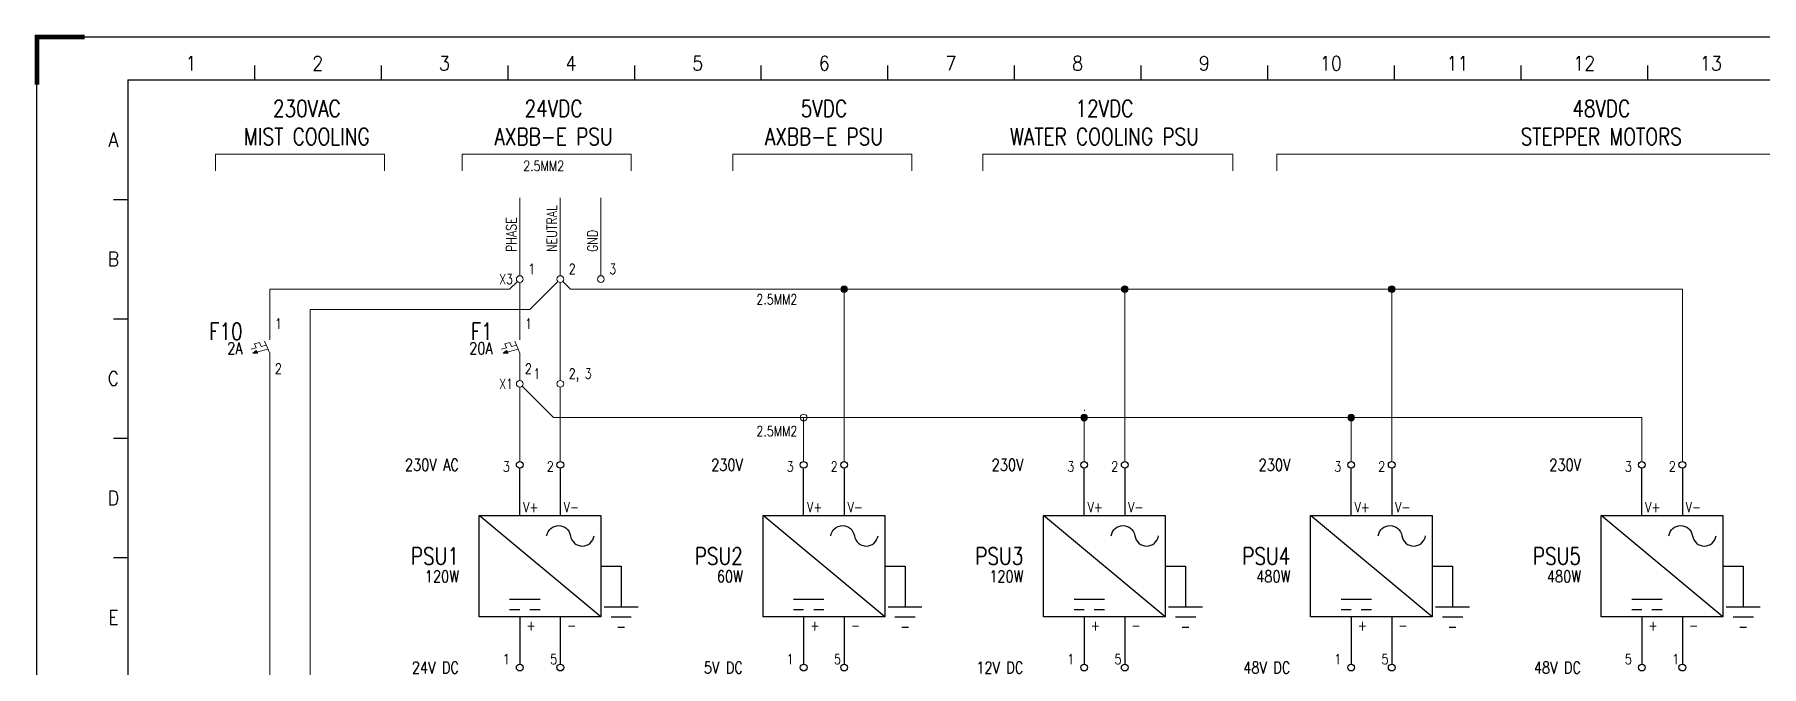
# Model space of a CAD drawing. Header units: millimetres. Extents: x -28 to 759, y -49 to 508.
# Drawn here: x -28 to 483, y 321 to 508 of the extents above; entities that cross this region are included whole.
import ezdxf
from ezdxf.enums import TextEntityAlignment as Align

# ---------------------------------------------------------------- set-up
doc = ezdxf.new("R2010")
doc.units = ezdxf.units.MM
doc.linetypes.add('ACAD_ISO03W100', pattern=[30, 12, -18])
doc.linetypes.add('HIDDEN', pattern=[9.525, 6.35, -3.175])
for name, color, linetype in [('BORDER', 7, 'Continuous'), ('Cable Type & Size', 2, 'Continuous'), ('Devices', 3, 'Continuous'), ('Layer1', 3, 'Continuous'), ('Layer3', 3, 'Continuous'), ('Layer6', 6, 'Continuous'), ('Text', 4, 'Continuous')]:
    doc.layers.add(name, color=color, linetype=linetype)
doc.layers.add('Layer2', color=4, linetype='Continuous', lineweight=20)
doc.styles.add('ROMANS', font='romans.shx', dxfattribs={"width": 0.9, "height": 3})
doc.styles.add('S30', font='romans', dxfattribs={"width": 0.8, "height": 3})
doc.styles.add('S35', font='romans.shx', dxfattribs={"width": 0.8, "height": 3.5})
doc.styles.add('S50', font='romans', dxfattribs={"width": 0.8, "height": 5})
doc.styles.add('SIMPLEX', font='SIMPLEX.shx', dxfattribs={"width": 0.8, "height": 1.5})
pattern_1 = [(0, (0, 0), (0, 6.985), [5.08, -1.905]), (90, (0, 0), (-6.985, 4e-16), [5.08, -1.905])]

# ---------------------------------------------------------------- blocks, each defined once
blk = doc.blocks.new('PBA BLOCK 2')
at = {"layer": 'BORDER', "color": 4, "linetype": 'Continuous'}
for p, q in [((7, 561.76), (791.85, 561.76)), ((7, 6), (7, 561.76)), ((33.87, 549.03), (783.36, 549.03)), ((33.87, 549.03), (33.87, 14.48))]:
    blk.add_line(p, q, dxfattribs=at)
at = {"layer": 'BORDER', "color": 9, "linetype": 'Continuous'}
for p, q in [((71.34, 553.27), (71.34, 549.03)), ((108.82, 553.27), (108.82, 549.03)), ((146.29, 553.27), (146.29, 549.03)), ((183.77, 553.27), (183.77, 549.03)), ((221.24, 553.27), (221.24, 549.03)), ((258.72, 553.27), (258.72, 549.03)), ((296.19, 553.27), (296.19, 549.03)), ((333.67, 553.27), (333.67, 549.03)), ((371.14, 553.27), (371.14, 549.03)), ((408.62, 553.27), (408.62, 549.03)), ((446.09, 553.27), (446.09, 549.03)), ((483.57, 553.27), (483.57, 549.03)), ((29.63, 513.68), (33.87, 513.68)), ((29.63, 478.32), (33.87, 478.32)), ((29.63, 442.97), (33.87, 442.97)), ((29.63, 407.62), (33.87, 407.62))]:
    blk.add_line(p, q, dxfattribs=at)
at = {"layer": 'BORDER', "color": 9, "linetype": 'Continuous', "const_width": 1.41}
blk.add_lwpolyline([(7, 547.62), (7, 561.76), (21.14, 561.76)], dxfattribs=at)
at = {"linetype": 'HIDDEN', "width": 0.8}
for tag, height, style, p in [('ISSUE_1', 3, 'S30', (40.69, 45.57)), ('BY_1', 3, 'S30', (236.69, 45.57)), ('CHD_1', 3, 'S30', (262.69, 45.57)), ('COMPANY_1', 3, 'S30', (295.69, 45.57)), ('PROJECT_1', 3, 'S30', (338.69, 45.57)), ('APPD_1', 3, 'S30', (370.69, 45.57)), ('DATE_1', 3, 'S30', (391.69, 45.57)), ('TITLE', 5, 'S50', (555.69, 48.22)), ('ISSUE_2', 3, 'S30', (41.03, 39.92)), ('BY_2', 3, 'S30', (236.69, 39.87)), ('CHD_2', 3, 'S30', (262.69, 39.87)), ('COMPANY_2', 3, 'S30', (295.69, 39.87)), ('PROJECT_2', 3, 'S30', (338.69, 39.87)), ('APPD_2', 3, 'S30', (370.69, 39.87)), ('DATE_2', 3, 'S30', (391.69, 39.87)), ('ISSUE_3', 3, 'S30', (41.03, 34.22)), ('BY_3', 3, 'S30', (236.69, 34.21)), ('CHD_3', 3, 'S30', (262.69, 34.21)), ('COMPANY_3', 3, 'S30', (295.69, 34.21)), ('PROJECT_3', 3, 'S30', (338.69, 34.21)), ('APPD_3', 3, 'S30', (370.69, 34.21)), ('DATE_3', 3, 'S30', (391.69, 34.21)), ('ISSUE_4', 3, 'S30', (41.03, 28.52)), ('BY_4', 3, 'S30', (236.69, 28.55)), ('CHD_4', 3, 'S30', (262.69, 28.55)), ('COMPANY_4', 3, 'S30', (295.69, 28.55)), ('PROJECT_4', 3, 'S30', (338.69, 28.55)), ('APPD_4', 3, 'S30', (370.69, 28.55)), ('DATE_4', 3, 'S30', (391.69, 28.55)), ('ISSUE_5', 3, 'S30', (41.03, 22.82)), ('BY_5', 3, 'S30', (236.69, 22.89)), ('CHD_5', 3, 'S30', (262.69, 22.89)), ('COMPANY_5', 3, 'S30', (295.69, 22.89)), ('PROJECT_5', 3, 'S30', (338.69, 22.89)), ('APPD_5', 3, 'S30', (370.69, 22.89)), ('DATE_5', 3, 'S30', (391.69, 22.89)), ('ISSUE_6', 3, 'S30', (41.03, 17.12)), ('BY_6', 3, 'S30', (236.69, 17.23)), ('CHD_6', 3, 'S30', (262.69, 17.23)), ('COMPANY_6', 3, 'S30', (295.69, 17.23)), ('PROJECT_6', 3, 'S30', (338.69, 17.23)), ('APPD_6', 3, 'S30', (370.69, 17.23)), ('DATE_6', 3, 'S30', (391.69, 17.23))]:
    blk.add_attdef(tag, text='', height=height, dxfattribs=dict(at, style=style)).set_placement(p, align=Align.MIDDLE_CENTER)
at = {"linetype": 'HIDDEN', "style": 'S30', "width": 0.8}
for tag, p in [('AMMENDMENT_1', (49.69, 45.57)), ('AMMENDMENT_2', (49.69, 39.87)), ('AMMENDMENT_3', (49.69, 34.26)), ('AMMENDMENT_4', (49.69, 28.6)), ('AMMENDMENT_5', (49.69, 22.95)), ('AMMENDMENT_6', (49.69, 17.29))]:
    blk.add_attdef(tag, text='', height=3, dxfattribs=at).set_placement(p, align=Align.MIDDLE_LEFT)
at = {"linetype": 'HIDDEN', "style": 'S35', "width": 0.8}
for tag, p in [('JOB_NO.', (681, 45.83)), ('DRAWING_NUMBER', (681, 36.83)), ('MANUFACTURER', (681, 28.83))]:
    blk.add_attdef(tag, text='', height=3.5, dxfattribs=at).set_placement(p, align=Align.BOTTOM_LEFT)
for tag, p in [('SUBTITLE_1', (555.69, 37.22)), ('SUBTITLE_2', (555.69, 30.22)), ('SUBTITLE_3', (555.69, 23.22))]:
    blk.add_attdef(tag, text='', height=3.5, dxfattribs=at).set_placement(p, align=Align.MIDDLE)
at = {"linetype": 'HIDDEN', "style": 'S50', "width": 0.8}
blk.add_attdef('01', (774.69, 19.22), '', height=5, dxfattribs=at)
at = {"layer": 'BORDER', "color": 9, "linetype": 'Continuous', "style": 'ROMANS', "width": 0.9}
for s, height, p in [('1', 4.24, (52.61, 551.86)), ('2', 4.24, (90.08, 551.86)), ('3', 4.24, (127.56, 551.86)), ('4', 4.24, (165.03, 551.86)), ('5', 4.24, (202.51, 551.86)), ('6', 4.24, (239.98, 551.86)), ('7', 4.24, (277.45, 551.86)), ('8', 4.24, (314.93, 551.86)), ('9', 4.24, (352.4, 551.86)), ('10', 4.242, (389.88, 551.86)), ('11', 4.242, (427.35, 551.86)), ('12', 4.242, (464.83, 551.86)), ('13', 4.242, (502.3, 551.86))]:
    blk.add_text(s, height=height, dxfattribs=at).set_placement(p, align=Align.CENTER)
for s, p in [('A', (29.63, 531.35)), ('B', (29.63, 496)), ('C', (29.63, 460.65)), ('D', (29.63, 425.29)), ('E', (29.63, 389.94))]:
    blk.add_text(s, height=4.24, dxfattribs=at).set_placement(p, align=Align.MIDDLE)
blk = doc.blocks.new('*U22')
at = {"layer": 'Devices', "linetype": 'Continuous'}
for p, q in [((0, -15), (0, -1)), ((12, -1), (12, -15)), ((24, -45), (-12, -15)), ((24, -30), (30, -30)), ((30, -30), (30, -42)), ((6, -39.87), (-3, -39.87)), ((0, -42.87), (-3, -42.87)), ((0, -45), (0, -59)), ((6, -42.87), (3, -42.87)), ((12, -45), (12, -59)), ((25, -42), (35, -42)), ((27, -45), (33, -45)), ((29, -48), (31, -48))]:
    blk.add_line(p, q, dxfattribs=at)
blk.add_lwpolyline([(-12, -15), (24, -15), (24, -45), (-12, -45)], close=True, dxfattribs=at)
at = {"layer": 'Devices'}
blk.add_lwpolyline([(8, -21, -0.867295), (15, -21, 0.867295), (22, -21, -0.477072)], format="xyb", dxfattribs=at)
at = {"layer": 'Devices', "linetype": 'Continuous'}
for centre in [(0, 0), (12, 0), (0, -60), (12, -60)]:
    blk.add_circle(centre, 1, dxfattribs=at)
at = {"style": 'SIMPLEX', "width": 0.8}
for tag, p in [('3', (-5, -2)), ('2', (8, -2)), ('V+', (1, -14)), ('V-', (13, -14)), ('+', (2, -49)), ('-', (14, -49)), ('5', (-5, -59)), ('1', (9, -59))]:
    blk.add_attdef(tag, p, '', height=3, dxfattribs=at)
at = {"layer": 'Text', "linetype": 'Continuous', "style": 'SIMPLEX', "width": 0.8}
for tag, height, p in [('INPUT', 3.5, (-18, 0)), ('NAME', 5, (-18, -27)), ('POWER', 3.5, (-18, -33)), ('OUTPUT', 3.5, (-18, -60))]:
    blk.add_attdef(tag, text='', height=height, dxfattribs=at).set_placement(p, align=Align.MIDDLE_RIGHT)
blk = doc.blocks.new('*U5')
at = {"layer": 'Layer2'}
blk.add_line((0, -2), (0, 0), dxfattribs=at)
for points in [[(-0.99, -3.57), (-2.48, -3.97), (-2.98, -2.78), (-4.46, -3.17), (-3.97, -4.36), (-5.45, -4.76)], [(-0.5, -4.76), (-4.96, -5.95), (-3.97, -5.16), (-3.47, -5.95), (-4.96, -5.95)], [(-1.49, -2.38), (0, -5.95), (0, -7.14), (0, -8)], [(-4.46, -5.55), (-3.97, -5.55), (-3.97, -5.95)]]:
    blk.add_lwpolyline(points, dxfattribs=at)
at = {"linetype": 'ACAD_ISO03W100', "style": 'SIMPLEX', "width": 0.8}
for tag, height, p in [('NAME', 5, (-8, 0.5)), ('RATING', 3.5, (-8, -4.5))]:
    blk.add_attdef(tag, text='', height=height, dxfattribs=at).set_placement(p, align=Align.MIDDLE_RIGHT)
at = {"layer": 'Layer1', "style": 'SIMPLEX', "width": 0.8}
for s, p in [('1', (1.53, 1.29)), ('2', (1.53, -12.03))]:
    blk.add_text(s, height=3, dxfattribs=at).set_placement(p)
blk = doc.blocks.new('Link')
at = {"layer": 'Layer2'}
blk.add_circle((0, 0), 1, dxfattribs=at)
blk = doc.blocks.new('Dot')
h = blk.add_hatch()
h.set_pattern_fill('ANGLE', color=256)
h.set_pattern_definition(pattern_1)
edge = h.paths.add_edge_path()
edge.add_arc((0, 0), 1, 0, 360)
h = blk.add_hatch()
h.set_pattern_fill('ANGLE', color=256)
h.set_pattern_definition(pattern_1)
edge = h.paths.add_edge_path()
edge.add_arc((0, 0), 1, 0, 360)
h = blk.add_hatch(color=256)
h.dxf.hatch_style = 1
edge = h.paths.add_edge_path()
edge.add_arc((0, 0), 1, 0, 360)
at = {"layer": 'Layer2'}
h = blk.add_hatch(dxfattribs=at)
h.set_pattern_fill('ANGLE', color=256)
h.set_pattern_definition([(0, (-143, -446), (0, 6.985), [5.08, -1.905]), (90, (-143, -446), (-6.985, 4e-16), [5.08, -1.905])])
edge = h.paths.add_edge_path()
edge.add_arc((0, 0), 1, 0, 360)
edge = h.paths.add_edge_path()
edge.add_arc((-12, -35), 1, 0, 360)
blk.add_blockref('Link', (0, 0), dxfattribs=at)
blk = doc.blocks.new('Terminal Block')
at = {"layer": 'Layer2'}
blk.add_circle((0, 0), 1, dxfattribs=at)
at = {"style": 'SIMPLEX', "width": 0.8}
blk.add_attdef('NAME', text='', height=3, dxfattribs=at).set_placement((-2, 0), align=Align.MIDDLE_RIGHT)
blk.add_attdef('TERMINAL', text='', height=3, dxfattribs=at).set_placement((2.5, 3), align=Align.MIDDLE_LEFT)
blk = doc.blocks.new('MCB 1PH')
at = {"layer": 'Layer2'}
blk.add_line((0, -2), (0, 0), dxfattribs=at)
for points in [[(-0.99, -3.57), (-2.48, -3.97), (-2.98, -2.78), (-4.46, -3.17), (-3.97, -4.36), (-5.45, -4.76)], [(-0.5, -4.76), (-4.96, -5.95), (-3.97, -5.16), (-3.47, -5.95), (-4.96, -5.95)], [(-1.49, -2.38), (0, -5.95), (0, -7.14), (0, -8)], [(-4.46, -5.55), (-3.97, -5.55), (-3.97, -5.95)]]:
    blk.add_lwpolyline(points, dxfattribs=at)
at = {"linetype": 'ACAD_ISO03W100', "style": 'SIMPLEX', "width": 0.8}
for tag, height, p in [('NAME', 5, (-8, 0.5)), ('RATING', 3.5, (-8, -4.5))]:
    blk.add_attdef(tag, text='', height=height, dxfattribs=at).set_placement(p, align=Align.MIDDLE_RIGHT)
at = {"layer": 'Layer1', "style": 'SIMPLEX', "width": 0.8}
for s, p in [('1', (1.53, 1.29)), ('2', (1.53, -12.03))]:
    blk.add_text(s, height=3, dxfattribs=at).set_placement(p)

msp = doc.modelspace()

# ---------------------------------------------------------------- hatches: boundary and pattern name
at = {"layer": 'Layer2'}
h = msp.add_hatch(dxfattribs=at)
h.set_pattern_fill('ANGLE', color=256)
h.set_pattern_definition(pattern_1)
edge = h.paths.add_edge_path()
edge.add_arc((200, 395), 1, 0, 360)
h = msp.add_hatch(dxfattribs=at)
h.set_pattern_fill('ANGLE', color=256)
h.set_pattern_definition(pattern_1)
edge = h.paths.add_edge_path()
edge.add_arc((200, 395), 1, 0, 360)

# ---------------------------------------------------------------- linework, layer by layer
for p, q in [((26, 468), (26, 473)), ((26, 473), (76, 473)), ((76, 473), (76, 468)), ((99, 468), (99, 473)), ((99, 473), (149, 473)), ((149, 473), (149, 468)), ((179, 468), (179, 473)), ((179, 473), (232, 473)), ((232, 473), (232, 468)), ((253, 468), (253, 473)), ((253, 473), (327, 473)), ((327, 473), (327, 468)), ((340, 468), (340, 473)), ((340, 473), (526, 473)), ((116, 437), (116, 460)), ((128, 437), (128, 460)), ((140, 437), (140, 460)), ((115.29, 435.29), (113, 433)), ((116, 420), (116, 435)), ((127.29, 435.29), (119, 427)), ((128, 435), (128, 406)), ((128.71, 435.3), (131, 433.01)), ((42, 433), (42, 419)), ((113, 433), (42, 433)), ((131, 433.01), (460, 433.01)), ((212, 433.01), (212, 382)), ((295, 382), (295, 433)), ((374, 382), (374, 433)), ((460, 382), (460, 433)), ((54, 427), (54, 175)), ((119, 427), (54, 427)), ((42, 412), (42, 266)), ((116, 406), (116, 412)), ((116, 404), (116, 382)), ((116.72, 404.3), (125.99, 394.99)), ((128, 404), (128, 382)), ((126, 395), (448, 395)), ((200, 382), (200, 395)), ((283, 382), (283, 395)), ((362, 382), (362, 395)), ((448, 382), (448, 395))]:
    msp.add_line(p, q, dxfattribs=at)
msp.add_circle((200, 395), 1, dxfattribs=at)

# ---------------------------------------------------------------- block references
msp.add_blockref('PBA BLOCK 2', (-33.87, -54.08))
for name, p, values in [('Terminal Block', (116, 436), {'NAME': 'X3', 'TERMINAL': '1'}), ('MCB 1PH', (42, 420), {'RATING': '2A', 'NAME': 'F10'}), ('*U5', (116, 420), {'RATING': '20A', 'NAME': 'F1'}), ('*U22', (116, 381), {'1': '5', '5': '1', '-': '-', '+': '+', 'V-': 'V-', 'V+': 'V+', '2': '2', '3': '3', 'NAME': 'PSU1', 'INPUT': '230V AC', 'OUTPUT': '24V DC', 'POWER': '120W'}), ('*U22', (200, 381), {'1': '5', '5': '1', '-': '-', '+': '+', 'V-': 'V-', 'V+': 'V+', '2': '2', '3': '3', 'NAME': 'PSU2', 'INPUT': '230V', 'OUTPUT': '5V DC', 'POWER': '60W'}), ('*U22', (283, 381), {'1': '5', '5': '1', '-': '-', '+': '+', 'V-': 'V-', 'V+': 'V+', '2': '2', '3': '3', 'NAME': 'PSU3', 'INPUT': '230V', 'OUTPUT': '12V DC', 'POWER': '120W'}), ('*U22', (362, 381), {'1': '5', '5': '1', '-': '-', '+': '+', 'V-': 'V-', 'V+': 'V+', '2': '2', '3': '3', 'NAME': 'PSU4', 'INPUT': '230V', 'OUTPUT': '48V DC', 'POWER': '480W'}), ('*U22', (448, 381), {'1': '1', '5': '5', '-': '-', '+': '+', 'V-': 'V-', 'V+': 'V+', '2': '2', '3': '3', 'NAME': 'PSU5', 'INPUT': '230V', 'OUTPUT': '48V DC', 'POWER': '480W'})]:
    msp.add_blockref(name, p, dxfattribs=at).add_auto_attribs(values)
ref = msp.add_blockref('Terminal Block', (128, 436), dxfattribs=at)
ref.add_attrib('TERMINAL', '2', dxfattribs={"layer": '0', "height": 3, "style": 'SIMPLEX', "width": 0.8}).set_placement((130.5, 439), align=Align.MIDDLE_LEFT)
ref = msp.add_blockref('Terminal Block', (140, 436), dxfattribs=at)
ref.add_attrib('TERMINAL', '3', dxfattribs={"layer": '0', "height": 3, "style": 'SIMPLEX', "width": 0.8}).set_placement((142.5, 439), align=Align.MIDDLE_LEFT)
for p in [(212, 433), (295, 433), (374, 433), (283, 395)]:
    msp.add_blockref('Dot', p, dxfattribs=at)
at = {"layer": 'Layer2', "yscale": -1}
msp.add_blockref('Dot', (362, 395), dxfattribs=at)
at = {"layer": 'Layer2'}
ref = msp.add_blockref('Terminal Block', (116, 405), dxfattribs=at)
ref.add_attrib('NAME', 'X1', dxfattribs={"layer": '0', "height": 3, "style": 'SIMPLEX', "width": 0.8}).set_placement((114, 405), align=Align.MIDDLE_RIGHT)
ref.add_attrib('TERMINAL', '1', dxfattribs={"layer": '0', "height": 3, "style": 'SIMPLEX', "width": 0.8}).set_placement((120, 408), align=Align.MIDDLE_LEFT)
ref = msp.add_blockref('Terminal Block', (128, 405), dxfattribs=at)
ref.add_attrib('TERMINAL', '2, 3', dxfattribs={"layer": '0', "height": 3, "style": 'SIMPLEX', "width": 0.8}).set_placement((130.5, 408), align=Align.MIDDLE_LEFT)

# ---------------------------------------------------------------- texts
at = {"layer": 'Cable Type & Size', "style": 'SIMPLEX', "width": 0.8}
for p in [(117, 469.5), (186, 430), (186, 391)]:
    msp.add_text('2.5MM2', height=3, dxfattribs=at).set_placement(p, align=Align.MIDDLE_LEFT)
at = {"layer": 'Layer3', "char_height": 5, "attachment_point": 2, "style": 'SIMPLEX'}
for s, width, insert in [('230VAC\\PMIST COOLING', 43.75, (53, 489)), ('24VDC\\PAXBB-E PSU', 43.75, (126, 489)), ('5VDC\\PAXBB-E PSU', 43.75, (206, 489)), ('12VDC\\PWATER COOLING PSU', 62.875, (289, 489)), ('48VDC\\PSTEPPER MOTORS', 59.875, (436, 489))]:
    msp.add_mtext_dynamic_manual_height_columns(s, width=width, gutter_width=7.5, heights=[0], dxfattribs=dict(at, insert=insert))
at = {"layer": 'Layer6', "style": 'SIMPLEX', "width": 0.8}
for s, p in [('NEUTRAL', (127, 444)), ('PHASE', (115, 444)), ('GND', (139, 444))]:
    msp.add_text(s, height=3, rotation=90, dxfattribs=at).set_placement(p)

doc.saveas('drawing.dxf')
